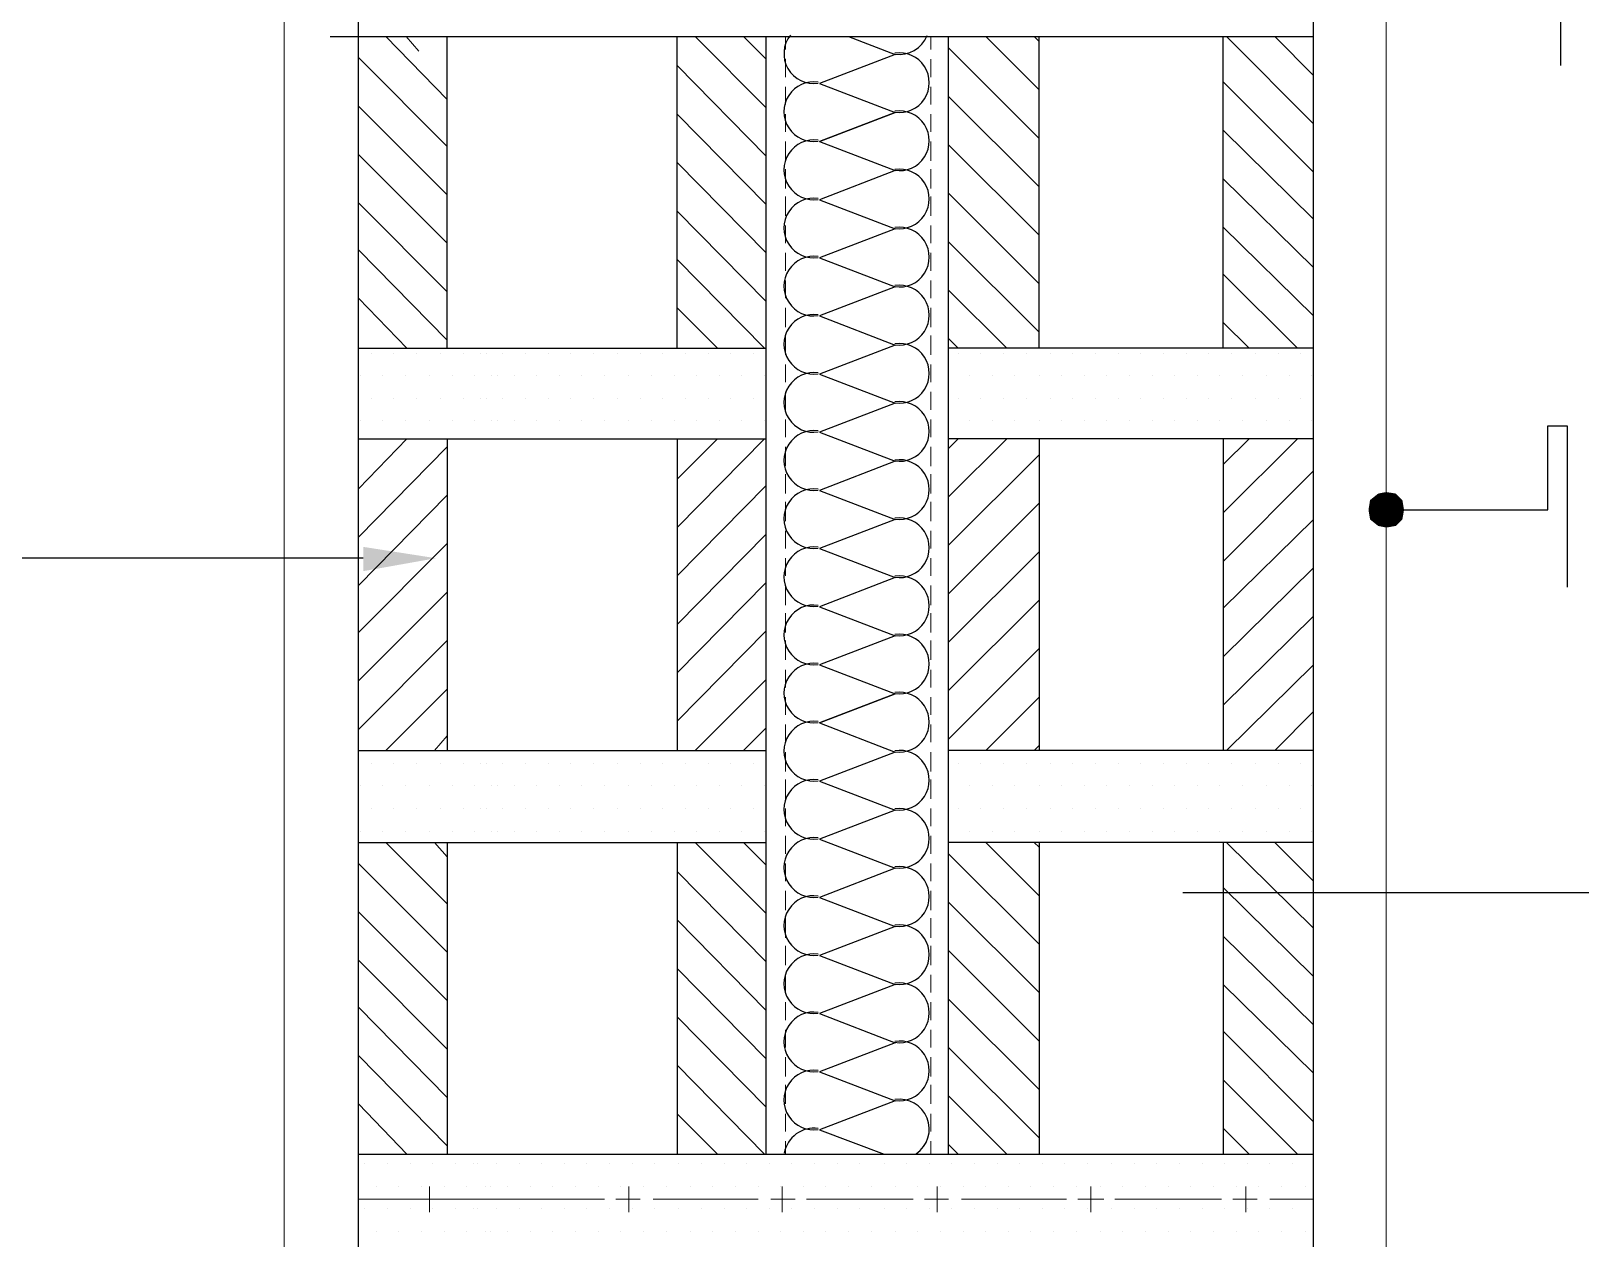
# Model space of a CAD drawing. Header units: inches. Extents: x -351 to 2582, y -266 to 144.
# Drawn here: x 229.573 to 231.226, y -50.153 to -48.865 of the extents above; entities that cross this region are included whole.
import ezdxf

# ---------------------------------------------------------------- set-up
doc = ezdxf.new("R2010")
doc.units = ezdxf.units.IN
doc.header["$MEASUREMENT"] = 0
doc.layers.add('PDF2_Geometry', color=7, linetype='Continuous')
doc.layers.add('WALL', color=7, linetype='Continuous')

# ---------------------------------------------------------------- blocks, each defined once
blk = doc.blocks.new('A$C5888202B')
at = {"layer": 'PDF2_Geometry', "lineweight": 18}
for p, q in [((-0.5752, -3.8923), (-0.5752, 0.0423)), ((0.6866, -3.848), (0.6866, -0.0021)), ((-0.4088, -1.9398), (-0.4088, -1.9102)), ((-0.1805, -1.9398), (-0.1805, -1.9102)), ((-0.0049, -1.9398), (-0.0049, -1.9102)), ((0.1726, -1.9398), (0.1726, -1.9102)), ((0.3483, -1.9398), (0.3483, -1.9102)), ((0.5258, -1.9398), (0.5258, -1.9102)), ((-0.4365, -1.925), (-0.4901, -1.925)), ((-0.4901, -1.925), (-0.2083, -1.925)), ((-0.4236, -1.925), (-0.394, -1.925)), ((-0.1953, -1.925), (-0.1676, -1.925)), ((-0.1528, -1.925), (-0.0326, -1.925)), ((-0.0178, -1.925), (0.0099, -1.925)), ((0.0228, -1.925), (0.1449, -1.925)), ((0.1578, -1.925), (0.1856, -1.925)), ((0.2003, -1.925), (0.3205, -1.925)), ((0.3335, -1.925), (0.3631, -1.925)), ((0.376, -1.925), (0.498, -1.925)), ((0.511, -1.925), (0.5387, -1.925)), ((0.5535, -1.925), (0.6034, -1.925))]:
    blk.add_line(p, q, dxfattribs=at)
at = {"layer": 'PDF2_Geometry', "lineweight": 25}
for p, q in [((-0.4901, -3.8923), (-0.4901, 0.0423)), ((0.6034, -3.848), (0.6034, -0.0021)), ((-0.5226, -0.5938), (0.6034, -0.5938)), ((-0.3884, -0.9506), (-0.3884, -0.5938)), ((-0.1251, -0.9506), (-0.1251, -0.5938)), ((-0.0234, -1.8733), (-0.0234, -0.5938)), ((0.0709, -0.5938), (0.1245, -0.6141)), ((0.1856, -1.8733), (0.1856, -0.5938)), ((0.2891, -0.9506), (0.2891, -0.5938)), ((0.4999, -0.9506), (0.4999, -0.5938)), ((0.1245, -0.6141), (0.0376, -0.6474)), ((0.0376, -0.6474), (0.1245, -0.6807)), ((0.0376, -0.7139), (0.1245, -0.6807)), ((0.1245, -0.6807), (0.0376, -0.7139)), ((0.0376, -0.7139), (0.1245, -0.7472)), ((0.1245, -0.7472), (0.0376, -0.7805)), ((0.0376, -0.7805), (0.1245, -0.8138)), ((0.1245, -0.8138), (0.0376, -0.8471)), ((0.0376, -0.8471), (0.1245, -0.8804)), ((0.1245, -0.8804), (0.0376, -0.9136)), ((0.0376, -0.9136), (0.1245, -0.9469)), ((-0.4901, -0.9506), (-0.0234, -0.9506)), ((0.1245, -0.9469), (0.0376, -0.9802)), ((0.6034, -0.9506), (0.1856, -0.9506)), ((0.0376, -0.9802), (0.1245, -1.0135)), ((0.1245, -1.0135), (0.0376, -1.0468)), ((-0.4901, -1.0542), (-0.0234, -1.0542)), ((-0.3884, -1.0542), (-0.3884, -1.411)), ((-0.1251, -1.0542), (-0.1251, -1.411)), ((0.0376, -1.0468), (0.1245, -1.08)), ((0.6034, -1.0542), (0.1856, -1.0542)), ((0.2891, -1.0542), (0.2891, -1.411)), ((0.4999, -1.0542), (0.4999, -1.411)), ((0.1245, -1.08), (0.0376, -1.1133)), ((0.0376, -1.1133), (0.1245, -1.1466)), ((0.1245, -1.1466), (0.0376, -1.1799)), ((0.0376, -1.1799), (0.1245, -1.2132)), ((0.1245, -1.2132), (0.0376, -1.2465)), ((0.0376, -1.2465), (0.1245, -1.2797)), ((0.1245, -1.2797), (0.0376, -1.313)), ((0.0376, -1.313), (0.1245, -1.3463)), ((0.1245, -1.3463), (0.0376, -1.3796)), ((0.0376, -1.3796), (0.1245, -1.3463)), ((0.0376, -1.3796), (0.1245, -1.4129)), ((-0.4901, -1.411), (-0.0234, -1.411)), ((0.1245, -1.4129), (0.0376, -1.4461)), ((0.6034, -1.411), (0.1856, -1.411)), ((0.0376, -1.4461), (0.1245, -1.4794)), ((0.1245, -1.4794), (0.0376, -1.5127)), ((-0.4901, -1.5164), (-0.0234, -1.5164)), ((-0.3884, -1.5164), (-0.3884, -1.8733)), ((-0.1251, -1.5164), (-0.1251, -1.8733)), ((0.0376, -1.5127), (0.1245, -1.546)), ((0.6034, -1.5164), (0.1856, -1.5164)), ((0.2891, -1.5164), (0.2891, -1.8733)), ((0.4999, -1.5164), (0.4999, -1.8733)), ((0.1245, -1.546), (0.0376, -1.5793)), ((0.0376, -1.5793), (0.1245, -1.6126)), ((0.1245, -1.6126), (0.0376, -1.6458)), ((0.0376, -1.6458), (0.1245, -1.6791)), ((0.1245, -1.6791), (0.0376, -1.7124)), ((0.0376, -1.7124), (0.1245, -1.7457)), ((0.1245, -1.7457), (0.0376, -1.779)), ((0.0376, -1.779), (0.1245, -1.8122)), ((0.1245, -1.8122), (0.0376, -1.8455)), ((0.0376, -1.8455), (0.1116, -1.8733)), ((-0.4901, -1.8733), (0.6034, -1.8733)), ((-0.4827, -1.8844), (-0.4827, -1.8844)), ((-0.4569, -1.8844), (-0.4569, -1.8844)), ((-0.431, -1.8844), (-0.431, -1.8844)), ((-0.4051, -1.8844), (-0.4051, -1.8844)), ((-0.3792, -1.8844), (-0.3792, -1.8844)), ((-0.358, -1.8844), (-0.358, -1.8844)), ((-0.3533, -1.8844), (-0.3533, -1.8844)), ((-0.3322, -1.8844), (-0.3322, -1.8844)), ((-0.3063, -1.8844), (-0.3063, -1.8844)), ((-0.2804, -1.8844), (-0.2804, -1.8844)), ((-0.2545, -1.8844), (-0.2545, -1.8844)), ((-0.2286, -1.8844), (-0.2286, -1.8844)), ((-0.2027, -1.8844), (-0.2027, -1.8844)), ((-0.1768, -1.8844), (-0.1768, -1.8844)), ((-0.151, -1.8844), (-0.151, -1.8844)), ((-0.1232, -1.8844), (-0.1232, -1.8844)), ((-0.0973, -1.8844), (-0.0973, -1.8844)), ((-0.0715, -1.8844), (-0.0715, -1.8844)), ((-0.0456, -1.8844), (-0.0456, -1.8844)), ((-0.0197, -1.8844), (-0.0197, -1.8844)), ((0.0062, -1.8844), (0.0062, -1.8844)), ((0.0321, -1.8844), (0.0321, -1.8844)), ((0.058, -1.8844), (0.058, -1.8844)), ((0.0839, -1.8844), (0.0839, -1.8844)), ((0.1116, -1.8844), (0.1116, -1.8844)), ((0.1375, -1.8844), (0.1375, -1.8844)), ((0.1634, -1.8844), (0.1634, -1.8844)), ((0.1892, -1.8844), (0.1892, -1.8844)), ((0.2151, -1.8844), (0.2151, -1.8844)), ((0.241, -1.8844), (0.241, -1.8844)), ((0.2669, -1.8844), (0.2669, -1.8844)), ((0.2928, -1.8844), (0.2928, -1.8844)), ((0.3187, -1.8844), (0.3187, -1.8844)), ((0.3446, -1.8844), (0.3446, -1.8844)), ((0.3723, -1.8844), (0.3723, -1.8844)), ((0.3982, -1.8844), (0.3982, -1.8844)), ((0.4241, -1.8844), (0.4241, -1.8844)), ((0.45, -1.8844), (0.45, -1.8844)), ((0.4758, -1.8844), (0.4758, -1.8844)), ((0.5017, -1.8844), (0.5017, -1.8844)), ((0.5276, -1.8844), (0.5276, -1.8844)), ((0.5535, -1.8844), (0.5535, -1.8844)), ((0.5794, -1.8844), (0.5794, -1.8844)), ((-0.4698, -1.9102), (-0.4698, -1.9102)), ((-0.4439, -1.9102), (-0.4439, -1.9102)), ((-0.418, -1.9102), (-0.418, -1.9102)), ((-0.3921, -1.9102), (-0.3921, -1.9102)), ((-0.3663, -1.9102), (-0.3663, -1.9102)), ((-0.3451, -1.9102), (-0.3451, -1.9102)), ((-0.3385, -1.9102), (-0.3385, -1.9102)), ((-0.3192, -1.9102), (-0.3192, -1.9102)), ((-0.2933, -1.9102), (-0.2933, -1.9102)), ((-0.2674, -1.9102), (-0.2674, -1.9102)), ((-0.2416, -1.9102), (-0.2416, -1.9102)), ((-0.2157, -1.9102), (-0.2157, -1.9102)), ((-0.1898, -1.9102), (-0.1898, -1.9102)), ((-0.1639, -1.9102), (-0.1639, -1.9102)), ((-0.138, -1.9102), (-0.138, -1.9102)), ((-0.1103, -1.9102), (-0.1103, -1.9102)), ((-0.0844, -1.9102), (-0.0844, -1.9102)), ((-0.0585, -1.9102), (-0.0585, -1.9102)), ((-0.0326, -1.9102), (-0.0326, -1.9102)), ((-0.0067, -1.9102), (-0.0067, -1.9102)), ((0.0191, -1.9102), (0.0191, -1.9102)), ((0.045, -1.9102), (0.045, -1.9102)), ((0.0709, -1.9102), (0.0709, -1.9102)), ((0.0968, -1.9102), (0.0968, -1.9102)), ((0.1245, -1.9102), (0.1245, -1.9102)), ((0.1504, -1.9102), (0.1504, -1.9102)), ((0.1763, -1.9102), (0.1763, -1.9102)), ((0.2022, -1.9102), (0.2022, -1.9102)), ((0.2281, -1.9102), (0.2281, -1.9102)), ((0.254, -1.9102), (0.254, -1.9102)), ((0.2798, -1.9102), (0.2798, -1.9102)), ((0.3057, -1.9102), (0.3057, -1.9102)), ((0.3316, -1.9102), (0.3316, -1.9102)), ((0.3594, -1.9102), (0.3594, -1.9102)), ((0.3852, -1.9102), (0.3852, -1.9102)), ((0.4111, -1.9102), (0.4111, -1.9102)), ((0.437, -1.9102), (0.437, -1.9102)), ((0.4629, -1.9102), (0.4629, -1.9102)), ((0.4888, -1.9102), (0.4888, -1.9102)), ((0.5147, -1.9102), (0.5147, -1.9102)), ((0.5406, -1.9102), (0.5406, -1.9102)), ((0.5664, -1.9102), (0.5664, -1.9102)), ((0.5942, -1.9102), (0.5942, -1.9102)), ((-0.4827, -1.9361), (-0.4827, -1.9361)), ((-0.4569, -1.9361), (-0.4569, -1.9361)), ((-0.431, -1.9361), (-0.431, -1.9361)), ((-0.4051, -1.9361), (-0.4051, -1.9361)), ((-0.3792, -1.9361), (-0.3792, -1.9361)), ((-0.358, -1.9361), (-0.358, -1.9361)), ((-0.3533, -1.9361), (-0.3533, -1.9361)), ((-0.3322, -1.9361), (-0.3322, -1.9361)), ((-0.3063, -1.9361), (-0.3063, -1.9361)), ((-0.2804, -1.9361), (-0.2804, -1.9361)), ((-0.2545, -1.9361), (-0.2545, -1.9361)), ((-0.2286, -1.9361), (-0.2286, -1.9361)), ((-0.2027, -1.9361), (-0.2027, -1.9361)), ((-0.1768, -1.9361), (-0.1768, -1.9361)), ((-0.151, -1.9361), (-0.151, -1.9361)), ((-0.1232, -1.9361), (-0.1232, -1.9361)), ((-0.0973, -1.9361), (-0.0973, -1.9361)), ((-0.0715, -1.9361), (-0.0715, -1.9361)), ((-0.0456, -1.9361), (-0.0456, -1.9361)), ((-0.0197, -1.9361), (-0.0197, -1.9361)), ((0.0062, -1.9361), (0.0062, -1.9361)), ((0.0321, -1.9361), (0.0321, -1.9361)), ((0.058, -1.9361), (0.058, -1.9361)), ((0.0839, -1.9361), (0.0839, -1.9361)), ((0.1116, -1.9361), (0.1116, -1.9361)), ((0.1375, -1.9361), (0.1375, -1.9361)), ((0.1634, -1.9361), (0.1634, -1.9361)), ((0.1892, -1.9361), (0.1892, -1.9361)), ((0.2151, -1.9361), (0.2151, -1.9361)), ((0.241, -1.9361), (0.241, -1.9361)), ((0.2669, -1.9361), (0.2669, -1.9361)), ((0.2928, -1.9361), (0.2928, -1.9361)), ((0.3187, -1.9361), (0.3187, -1.9361)), ((0.3446, -1.9361), (0.3446, -1.9361)), ((0.3723, -1.9361), (0.3723, -1.9361)), ((0.3982, -1.9361), (0.3982, -1.9361)), ((0.4241, -1.9361), (0.4241, -1.9361)), ((0.45, -1.9361), (0.45, -1.9361)), ((0.4758, -1.9361), (0.4758, -1.9361)), ((0.5017, -1.9361), (0.5017, -1.9361)), ((0.5276, -1.9361), (0.5276, -1.9361)), ((0.5535, -1.9361), (0.5535, -1.9361)), ((0.5794, -1.9361), (0.5794, -1.9361)), ((-0.4698, -1.962), (-0.4698, -1.962)), ((-0.4439, -1.962), (-0.4439, -1.962)), ((-0.418, -1.962), (-0.418, -1.962)), ((-0.3921, -1.962), (-0.3921, -1.962)), ((-0.3663, -1.962), (-0.3663, -1.962)), ((-0.3451, -1.962), (-0.3451, -1.962)), ((-0.3385, -1.962), (-0.3385, -1.962)), ((-0.3192, -1.962), (-0.3192, -1.962)), ((-0.2933, -1.962), (-0.2933, -1.962)), ((-0.2674, -1.962), (-0.2674, -1.962)), ((-0.2416, -1.962), (-0.2416, -1.962)), ((-0.2157, -1.962), (-0.2157, -1.962)), ((-0.1898, -1.962), (-0.1898, -1.962)), ((-0.1639, -1.962), (-0.1639, -1.962)), ((-0.138, -1.962), (-0.138, -1.962)), ((-0.1103, -1.962), (-0.1103, -1.962)), ((-0.0844, -1.962), (-0.0844, -1.962)), ((-0.0585, -1.962), (-0.0585, -1.962)), ((-0.0326, -1.962), (-0.0326, -1.962)), ((-0.0067, -1.962), (-0.0067, -1.962)), ((0.0191, -1.962), (0.0191, -1.962)), ((0.045, -1.962), (0.045, -1.962)), ((0.0709, -1.962), (0.0709, -1.962)), ((0.0968, -1.962), (0.0968, -1.962)), ((0.1245, -1.962), (0.1245, -1.962)), ((0.1504, -1.962), (0.1504, -1.962)), ((0.1763, -1.962), (0.1763, -1.962)), ((0.2022, -1.962), (0.2022, -1.962)), ((0.2281, -1.962), (0.2281, -1.962)), ((0.254, -1.962), (0.254, -1.962)), ((0.2798, -1.962), (0.2798, -1.962)), ((0.3057, -1.962), (0.3057, -1.962)), ((0.3316, -1.962), (0.3316, -1.962)), ((0.3594, -1.962), (0.3594, -1.962)), ((0.3852, -1.962), (0.3852, -1.962)), ((0.4111, -1.962), (0.4111, -1.962)), ((0.437, -1.962), (0.437, -1.962)), ((0.4629, -1.962), (0.4629, -1.962)), ((0.4888, -1.962), (0.4888, -1.962)), ((0.5147, -1.962), (0.5147, -1.962)), ((0.5406, -1.962), (0.5406, -1.962)), ((0.5664, -1.962), (0.5664, -1.962)), ((0.5942, -1.962), (0.5942, -1.962))]:
    blk.add_line(p, q, dxfattribs=at)
at = {"layer": 'PDF2_Geometry', "color": 8, "lineweight": 25, "true_color": 0x7f7f7f}
for p, q in [((0.8863, -0.3959), (0.8863, -0.627)), ((-0.4753, -0.9562), (-0.4753, -0.9562)), ((-0.4495, -0.9562), (-0.4495, -0.9562)), ((-0.4236, -0.9562), (-0.4236, -0.9562)), ((-0.3958, -0.9562), (-0.3958, -0.9562)), ((-0.3699, -0.9562), (-0.3699, -0.9562)), ((-0.3507, -0.9562), (-0.3507, -0.9562)), ((-0.3441, -0.9562), (-0.3441, -0.9562)), ((-0.3248, -0.9562), (-0.3248, -0.9562)), ((-0.2989, -0.9562), (-0.2989, -0.9562)), ((-0.273, -0.9562), (-0.273, -0.9562)), ((-0.2471, -0.9562), (-0.2471, -0.9562)), ((-0.2212, -0.9562), (-0.2212, -0.9562)), ((-0.1935, -0.9562), (-0.1935, -0.9562)), ((-0.1676, -0.9562), (-0.1676, -0.9562)), ((-0.1417, -0.9562), (-0.1417, -0.9562)), ((-0.1158, -0.9562), (-0.1158, -0.9562)), ((-0.0899, -0.9562), (-0.0899, -0.9562)), ((-0.0641, -0.9562), (-0.0641, -0.9562)), ((-0.0382, -0.9562), (-0.0382, -0.9562)), ((0.1966, -0.9562), (0.1966, -0.9562)), ((0.2225, -0.9562), (0.2225, -0.9562)), ((0.2484, -0.9562), (0.2484, -0.9562)), ((0.2743, -0.9562), (0.2743, -0.9562)), ((0.302, -0.9562), (0.302, -0.9562)), ((0.3279, -0.9562), (0.3279, -0.9562)), ((0.3538, -0.9562), (0.3538, -0.9562)), ((0.3797, -0.9562), (0.3797, -0.9562)), ((0.4056, -0.9562), (0.4056, -0.9562)), ((0.4315, -0.9562), (0.4315, -0.9562)), ((0.4574, -0.9562), (0.4574, -0.9562)), ((0.4832, -0.9562), (0.4832, -0.9562)), ((0.5091, -0.9562), (0.5091, -0.9562)), ((0.5369, -0.9562), (0.5369, -0.9562)), ((0.5627, -0.9562), (0.5627, -0.9562)), ((0.5886, -0.9562), (0.5886, -0.9562)), ((-0.4883, -0.9821), (-0.4883, -0.9821)), ((-0.4624, -0.9821), (-0.4624, -0.9821)), ((-0.4365, -0.9821), (-0.4365, -0.9821)), ((-0.4088, -0.9821), (-0.4088, -0.9821)), ((-0.3829, -0.9821), (-0.3829, -0.9821)), ((-0.357, -0.9821), (-0.357, -0.9821)), ((-0.3377, -0.9821), (-0.3377, -0.9821)), ((-0.3311, -0.9821), (-0.3311, -0.9821)), ((-0.3118, -0.9821), (-0.3118, -0.9821)), ((-0.2859, -0.9821), (-0.2859, -0.9821)), ((-0.2601, -0.9821), (-0.2601, -0.9821)), ((-0.2342, -0.9821), (-0.2342, -0.9821)), ((-0.2083, -0.9821), (-0.2083, -0.9821)), ((-0.1805, -0.9821), (-0.1805, -0.9821)), ((-0.1547, -0.9821), (-0.1547, -0.9821)), ((-0.1288, -0.9821), (-0.1288, -0.9821)), ((-0.1029, -0.9821), (-0.1029, -0.9821)), ((-0.077, -0.9821), (-0.077, -0.9821)), ((-0.0511, -0.9821), (-0.0511, -0.9821)), ((-0.0252, -0.9821), (-0.0252, -0.9821)), ((0.2096, -0.9821), (0.2096, -0.9821)), ((0.2355, -0.9821), (0.2355, -0.9821)), ((0.2614, -0.9821), (0.2614, -0.9821)), ((0.2891, -0.9821), (0.2891, -0.9821)), ((0.315, -0.9821), (0.315, -0.9821)), ((0.3409, -0.9821), (0.3409, -0.9821)), ((0.3668, -0.9821), (0.3668, -0.9821)), ((0.3926, -0.9821), (0.3926, -0.9821)), ((0.4185, -0.9821), (0.4185, -0.9821)), ((0.4444, -0.9821), (0.4444, -0.9821)), ((0.4703, -0.9821), (0.4703, -0.9821)), ((0.4962, -0.9821), (0.4962, -0.9821)), ((0.5221, -0.9821), (0.5221, -0.9821)), ((0.5498, -0.9821), (0.5498, -0.9821)), ((0.5757, -0.9821), (0.5757, -0.9821)), ((0.6016, -0.9821), (0.6016, -0.9821)), ((-0.4753, -1.0079), (-0.4753, -1.0079)), ((-0.4495, -1.0079), (-0.4495, -1.0079)), ((-0.4236, -1.0079), (-0.4236, -1.0079)), ((-0.3958, -1.0079), (-0.3958, -1.0079)), ((-0.3699, -1.0079), (-0.3699, -1.0079)), ((-0.3507, -1.0079), (-0.3507, -1.0079)), ((-0.3441, -1.0079), (-0.3441, -1.0079)), ((-0.3248, -1.0079), (-0.3248, -1.0079)), ((-0.2989, -1.0079), (-0.2989, -1.0079)), ((-0.273, -1.0079), (-0.273, -1.0079)), ((-0.2471, -1.0079), (-0.2471, -1.0079)), ((-0.2212, -1.0079), (-0.2212, -1.0079)), ((-0.1935, -1.0079), (-0.1935, -1.0079)), ((-0.1676, -1.0079), (-0.1676, -1.0079)), ((-0.1417, -1.0079), (-0.1417, -1.0079)), ((-0.1158, -1.0079), (-0.1158, -1.0079)), ((-0.0899, -1.0079), (-0.0899, -1.0079)), ((-0.0641, -1.0079), (-0.0641, -1.0079)), ((-0.0382, -1.0079), (-0.0382, -1.0079)), ((0.1966, -1.0079), (0.1966, -1.0079)), ((0.2225, -1.0079), (0.2225, -1.0079)), ((0.2484, -1.0079), (0.2484, -1.0079)), ((0.2743, -1.0079), (0.2743, -1.0079)), ((0.302, -1.0079), (0.302, -1.0079)), ((0.3279, -1.0079), (0.3279, -1.0079)), ((0.3538, -1.0079), (0.3538, -1.0079)), ((0.3797, -1.0079), (0.3797, -1.0079)), ((0.4056, -1.0079), (0.4056, -1.0079)), ((0.4315, -1.0079), (0.4315, -1.0079)), ((0.4574, -1.0079), (0.4574, -1.0079)), ((0.4832, -1.0079), (0.4832, -1.0079)), ((0.5091, -1.0079), (0.5091, -1.0079)), ((0.5369, -1.0079), (0.5369, -1.0079)), ((0.5627, -1.0079), (0.5627, -1.0079)), ((0.5886, -1.0079), (0.5886, -1.0079)), ((-0.4883, -1.0338), (-0.4883, -1.0338)), ((-0.4624, -1.0338), (-0.4624, -1.0338)), ((-0.4365, -1.0338), (-0.4365, -1.0338)), ((-0.4088, -1.0338), (-0.4088, -1.0338)), ((-0.3829, -1.0338), (-0.3829, -1.0338)), ((-0.357, -1.0338), (-0.357, -1.0338)), ((-0.3377, -1.0338), (-0.3377, -1.0338)), ((-0.3311, -1.0338), (-0.3311, -1.0338)), ((-0.3118, -1.0338), (-0.3118, -1.0338)), ((-0.2859, -1.0338), (-0.2859, -1.0338)), ((-0.2601, -1.0338), (-0.2601, -1.0338)), ((-0.2342, -1.0338), (-0.2342, -1.0338)), ((-0.2083, -1.0338), (-0.2083, -1.0338)), ((-0.1805, -1.0338), (-0.1805, -1.0338)), ((-0.1547, -1.0338), (-0.1547, -1.0338)), ((-0.1288, -1.0338), (-0.1288, -1.0338)), ((-0.1029, -1.0338), (-0.1029, -1.0338)), ((-0.077, -1.0338), (-0.077, -1.0338)), ((-0.0511, -1.0338), (-0.0511, -1.0338)), ((-0.0252, -1.0338), (-0.0252, -1.0338)), ((0.2096, -1.0338), (0.2096, -1.0338)), ((0.2355, -1.0338), (0.2355, -1.0338)), ((0.2614, -1.0338), (0.2614, -1.0338)), ((0.2891, -1.0338), (0.2891, -1.0338)), ((0.315, -1.0338), (0.315, -1.0338)), ((0.3409, -1.0338), (0.3409, -1.0338)), ((0.3668, -1.0338), (0.3668, -1.0338)), ((0.3926, -1.0338), (0.3926, -1.0338)), ((0.4185, -1.0338), (0.4185, -1.0338)), ((0.4444, -1.0338), (0.4444, -1.0338)), ((0.4703, -1.0338), (0.4703, -1.0338)), ((0.4962, -1.0338), (0.4962, -1.0338)), ((0.5221, -1.0338), (0.5221, -1.0338)), ((0.5498, -1.0338), (0.5498, -1.0338)), ((0.5757, -1.0338), (0.5757, -1.0338)), ((0.6016, -1.0338), (0.6016, -1.0338)), ((0.8715, -1.1355), (0.8715, -1.0394)), ((0.8715, -1.0394), (0.8937, -1.0394)), ((0.8937, -1.0394), (0.8937, -1.2243)), ((0.6866, -1.1355), (0.8715, -1.1355)), ((-0.4846, -1.191), (-1.3325, -1.191)), ((-0.4753, -1.4258), (-0.4753, -1.4258)), ((-0.4495, -1.4258), (-0.4495, -1.4258)), ((-0.4236, -1.4258), (-0.4236, -1.4258)), ((-0.3958, -1.4258), (-0.3958, -1.4258)), ((-0.3699, -1.4258), (-0.3699, -1.4258)), ((-0.3507, -1.4258), (-0.3507, -1.4258)), ((-0.3441, -1.4258), (-0.3441, -1.4258)), ((-0.3248, -1.4258), (-0.3248, -1.4258)), ((-0.2989, -1.4258), (-0.2989, -1.4258)), ((-0.273, -1.4258), (-0.273, -1.4258)), ((-0.2471, -1.4258), (-0.2471, -1.4258)), ((-0.2212, -1.4258), (-0.2212, -1.4258)), ((-0.1935, -1.4258), (-0.1935, -1.4258)), ((-0.1676, -1.4258), (-0.1676, -1.4258)), ((-0.1417, -1.4258), (-0.1417, -1.4258)), ((-0.1158, -1.4258), (-0.1158, -1.4258)), ((-0.0899, -1.4258), (-0.0899, -1.4258)), ((-0.0641, -1.4258), (-0.0641, -1.4258)), ((-0.0382, -1.4258), (-0.0382, -1.4258)), ((0.1966, -1.4258), (0.1966, -1.4258)), ((0.2225, -1.4258), (0.2225, -1.4258)), ((0.2484, -1.4258), (0.2484, -1.4258)), ((0.2743, -1.4258), (0.2743, -1.4258)), ((0.302, -1.4258), (0.302, -1.4258)), ((0.3279, -1.4258), (0.3279, -1.4258)), ((0.3538, -1.4258), (0.3538, -1.4258)), ((0.3797, -1.4258), (0.3797, -1.4258)), ((0.4056, -1.4258), (0.4056, -1.4258)), ((0.4315, -1.4258), (0.4315, -1.4258)), ((0.4574, -1.4258), (0.4574, -1.4258)), ((0.4832, -1.4258), (0.4832, -1.4258)), ((0.5091, -1.4258), (0.5091, -1.4258)), ((0.5369, -1.4258), (0.5369, -1.4258)), ((0.5627, -1.4258), (0.5627, -1.4258)), ((0.5886, -1.4258), (0.5886, -1.4258)), ((-0.4883, -1.4517), (-0.4883, -1.4517)), ((-0.4624, -1.4517), (-0.4624, -1.4517)), ((-0.4365, -1.4517), (-0.4365, -1.4517)), ((-0.4088, -1.4517), (-0.4088, -1.4517)), ((-0.3829, -1.4517), (-0.3829, -1.4517)), ((-0.357, -1.4517), (-0.357, -1.4517)), ((-0.3377, -1.4517), (-0.3377, -1.4517)), ((-0.3311, -1.4517), (-0.3311, -1.4517)), ((-0.3118, -1.4517), (-0.3118, -1.4517)), ((-0.2859, -1.4517), (-0.2859, -1.4517)), ((-0.2601, -1.4517), (-0.2601, -1.4517)), ((-0.2342, -1.4517), (-0.2342, -1.4517)), ((-0.2083, -1.4517), (-0.2083, -1.4517)), ((-0.1805, -1.4517), (-0.1805, -1.4517)), ((-0.1547, -1.4517), (-0.1547, -1.4517)), ((-0.1288, -1.4517), (-0.1288, -1.4517)), ((-0.1029, -1.4517), (-0.1029, -1.4517)), ((-0.077, -1.4517), (-0.077, -1.4517)), ((-0.0511, -1.4517), (-0.0511, -1.4517)), ((-0.0252, -1.4517), (-0.0252, -1.4517)), ((0.2096, -1.4517), (0.2096, -1.4517)), ((0.2355, -1.4517), (0.2355, -1.4517)), ((0.2614, -1.4517), (0.2614, -1.4517)), ((0.2891, -1.4517), (0.2891, -1.4517)), ((0.315, -1.4517), (0.315, -1.4517)), ((0.3409, -1.4517), (0.3409, -1.4517)), ((0.3668, -1.4517), (0.3668, -1.4517)), ((0.3926, -1.4517), (0.3926, -1.4517)), ((0.4185, -1.4517), (0.4185, -1.4517)), ((0.4444, -1.4517), (0.4444, -1.4517)), ((0.4703, -1.4517), (0.4703, -1.4517)), ((0.4962, -1.4517), (0.4962, -1.4517)), ((0.5221, -1.4517), (0.5221, -1.4517)), ((0.5498, -1.4517), (0.5498, -1.4517)), ((0.5757, -1.4517), (0.5757, -1.4517)), ((0.6016, -1.4517), (0.6016, -1.4517)), ((-0.4753, -1.4776), (-0.4753, -1.4776)), ((-0.4495, -1.4776), (-0.4495, -1.4776)), ((-0.4236, -1.4776), (-0.4236, -1.4776)), ((-0.3958, -1.4776), (-0.3958, -1.4776)), ((-0.3699, -1.4776), (-0.3699, -1.4776)), ((-0.3507, -1.4776), (-0.3507, -1.4776)), ((-0.3441, -1.4776), (-0.3441, -1.4776)), ((-0.3248, -1.4776), (-0.3248, -1.4776)), ((-0.2989, -1.4776), (-0.2989, -1.4776)), ((-0.273, -1.4776), (-0.273, -1.4776)), ((-0.2471, -1.4776), (-0.2471, -1.4776)), ((-0.2212, -1.4776), (-0.2212, -1.4776)), ((-0.1935, -1.4776), (-0.1935, -1.4776)), ((-0.1676, -1.4776), (-0.1676, -1.4776)), ((-0.1417, -1.4776), (-0.1417, -1.4776)), ((-0.1158, -1.4776), (-0.1158, -1.4776)), ((-0.0899, -1.4776), (-0.0899, -1.4776)), ((-0.0641, -1.4776), (-0.0641, -1.4776)), ((-0.0382, -1.4776), (-0.0382, -1.4776)), ((0.1966, -1.4776), (0.1966, -1.4776)), ((0.2225, -1.4776), (0.2225, -1.4776)), ((0.2484, -1.4776), (0.2484, -1.4776)), ((0.2743, -1.4776), (0.2743, -1.4776)), ((0.302, -1.4776), (0.302, -1.4776)), ((0.3279, -1.4776), (0.3279, -1.4776)), ((0.3538, -1.4776), (0.3538, -1.4776)), ((0.3797, -1.4776), (0.3797, -1.4776)), ((0.4056, -1.4776), (0.4056, -1.4776)), ((0.4315, -1.4776), (0.4315, -1.4776)), ((0.4574, -1.4776), (0.4574, -1.4776)), ((0.4832, -1.4776), (0.4832, -1.4776)), ((0.5091, -1.4776), (0.5091, -1.4776)), ((0.5369, -1.4776), (0.5369, -1.4776)), ((0.5627, -1.4776), (0.5627, -1.4776)), ((0.5886, -1.4776), (0.5886, -1.4776)), ((-0.4883, -1.5035), (-0.4883, -1.5035)), ((-0.4624, -1.5035), (-0.4624, -1.5035)), ((-0.4365, -1.5035), (-0.4365, -1.5035)), ((-0.4088, -1.5035), (-0.4088, -1.5035)), ((-0.3829, -1.5035), (-0.3829, -1.5035)), ((-0.357, -1.5035), (-0.357, -1.5035)), ((-0.3377, -1.5035), (-0.3377, -1.5035)), ((-0.3311, -1.5035), (-0.3311, -1.5035)), ((-0.3118, -1.5035), (-0.3118, -1.5035)), ((-0.2859, -1.5035), (-0.2859, -1.5035)), ((-0.2601, -1.5035), (-0.2601, -1.5035)), ((-0.2342, -1.5035), (-0.2342, -1.5035)), ((-0.2083, -1.5035), (-0.2083, -1.5035)), ((-0.1805, -1.5035), (-0.1805, -1.5035)), ((-0.1547, -1.5035), (-0.1547, -1.5035)), ((-0.1288, -1.5035), (-0.1288, -1.5035)), ((-0.1029, -1.5035), (-0.1029, -1.5035)), ((-0.077, -1.5035), (-0.077, -1.5035)), ((-0.0511, -1.5035), (-0.0511, -1.5035)), ((-0.0252, -1.5035), (-0.0252, -1.5035)), ((0.2096, -1.5035), (0.2096, -1.5035)), ((0.2355, -1.5035), (0.2355, -1.5035)), ((0.2614, -1.5035), (0.2614, -1.5035)), ((0.2891, -1.5035), (0.2891, -1.5035)), ((0.315, -1.5035), (0.315, -1.5035)), ((0.3409, -1.5035), (0.3409, -1.5035)), ((0.3668, -1.5035), (0.3668, -1.5035)), ((0.3926, -1.5035), (0.3926, -1.5035)), ((0.4185, -1.5035), (0.4185, -1.5035)), ((0.4444, -1.5035), (0.4444, -1.5035)), ((0.4703, -1.5035), (0.4703, -1.5035)), ((0.4962, -1.5035), (0.4962, -1.5035)), ((0.5221, -1.5035), (0.5221, -1.5035)), ((0.5498, -1.5035), (0.5498, -1.5035)), ((0.5757, -1.5035), (0.5757, -1.5035)), ((0.6016, -1.5035), (0.6016, -1.5035)), ((0.4537, -1.5737), (1.5094, -1.5737))]:
    blk.add_line(p, q, dxfattribs=at)
at = {"layer": 'PDF2_Geometry', "color": 8, "lineweight": 18, "true_color": 0x7f7f7f}
for p, q in [((-0.4587, -0.5938), (-0.3884, -0.6659)), ((-0.4357, -0.5938), (-0.4209, -0.6104)), ((-0.1047, -0.5938), (-0.0234, -0.6751)), ((-0.0493, -0.5938), (-0.0234, -0.6197)), ((0.2281, -0.5938), (0.2891, -0.6548)), ((0.2835, -0.5938), (0.2891, -0.5993)), ((0.5036, -0.5938), (0.6034, -0.6936)), ((0.559, -0.5938), (0.6034, -0.6381)), ((-0.4901, -0.6178), (-0.3884, -0.7195)), ((0.1856, -0.6067), (0.2891, -0.7103)), ((-0.1251, -0.627), (-0.0234, -0.7306)), ((0.4999, -0.6455), (0.6034, -0.7491)), ((-0.4901, -0.6733), (-0.3884, -0.775)), ((0.1856, -0.6622), (0.2891, -0.7657)), ((-0.1251, -0.6825), (-0.0234, -0.7861)), ((0.4999, -0.701), (0.6034, -0.8027)), ((0.1856, -0.7176), (0.2891, -0.8212)), ((-0.4901, -0.7287), (-0.3884, -0.8304)), ((-0.1251, -0.738), (-0.0234, -0.8415)), ((0.4999, -0.7565), (0.6034, -0.8582)), ((0.1856, -0.7731), (0.2891, -0.8767)), ((-0.4901, -0.7842), (-0.3884, -0.8859)), ((-0.1251, -0.7935), (-0.0234, -0.897)), ((0.4999, -0.8119), (0.6034, -0.9136)), ((0.1856, -0.8286), (0.2891, -0.9321)), ((-0.4901, -0.8378), (-0.3884, -0.9414)), ((-0.1251, -0.8489), (-0.0252, -0.9506)), ((0.4999, -0.8656), (0.5849, -0.9506)), ((0.1856, -0.8841), (0.2521, -0.9506)), ((-0.4901, -0.8933), (-0.4347, -0.9506)), ((-0.1251, -0.9044), (-0.0789, -0.9506)), ((0.4999, -0.921), (0.5295, -0.9506)), ((0.1856, -0.9395), (0.1966, -0.9506)), ((-0.4901, -0.9488), (-0.4901, -0.9506)), ((-0.4901, -1.1115), (-0.4347, -1.0542)), ((-0.4901, -1.056), (-0.4901, -1.0542)), ((-0.4901, -1.1669), (-0.3884, -1.0634)), ((-0.1251, -1.1559), (-0.0252, -1.0542)), ((-0.1251, -1.1004), (-0.0789, -1.0542)), ((0.1856, -1.1207), (0.2521, -1.0542)), ((0.1856, -1.0653), (0.1966, -1.0542)), ((0.4999, -1.1392), (0.5849, -1.0542)), ((0.4999, -1.0837), (0.5295, -1.0542)), ((0.1856, -1.1762), (0.2891, -1.0727)), ((0.4999, -1.1947), (0.6034, -1.0911)), ((-0.1251, -1.2113), (-0.0234, -1.1078)), ((-0.4901, -1.2224), (-0.3884, -1.1189)), ((0.1856, -1.2317), (0.2891, -1.1281)), ((0.4999, -1.2483), (0.6034, -1.1466)), ((-0.1251, -1.2668), (-0.0234, -1.1633)), ((-0.4901, -1.276), (-0.3884, -1.1743)), ((0.1856, -1.2871), (0.2891, -1.1836)), ((0.4999, -1.3038), (0.6034, -1.2021)), ((-0.1251, -1.3223), (-0.0234, -1.2187)), ((-0.4901, -1.3315), (-0.3884, -1.2298)), ((0.1856, -1.3426), (0.2891, -1.2391)), ((0.4999, -1.3592), (0.6034, -1.2575)), ((-0.1251, -1.3777), (-0.0234, -1.2742)), ((-0.4901, -1.387), (-0.3884, -1.2853)), ((0.1856, -1.3981), (0.2891, -1.2945)), ((-0.1047, -1.411), (-0.0234, -1.3297)), ((0.5036, -1.411), (0.6034, -1.313)), ((-0.4587, -1.411), (-0.3884, -1.3408)), ((0.2281, -1.411), (0.2891, -1.35)), ((0.559, -1.411), (0.6034, -1.3666)), ((-0.4032, -1.411), (-0.3884, -1.3944)), ((-0.0493, -1.411), (-0.0234, -1.3851)), ((0.2835, -1.411), (0.2891, -1.4055)), ((-0.4587, -1.5164), (-0.3884, -1.5867)), ((-0.4032, -1.5164), (-0.3884, -1.533)), ((-0.1047, -1.5164), (-0.0234, -1.5978)), ((-0.0493, -1.5164), (-0.0234, -1.5423)), ((0.2281, -1.5164), (0.2891, -1.5774)), ((0.2835, -1.5164), (0.2891, -1.522)), ((0.5036, -1.5164), (0.6034, -1.6144)), ((0.559, -1.5164), (0.6034, -1.5608)), ((-0.4901, -1.5404), (-0.3884, -1.6421)), ((0.1856, -1.5293), (0.2891, -1.6329)), ((-0.1251, -1.5497), (-0.0234, -1.6532)), ((0.4999, -1.5682), (0.6034, -1.6699)), ((-0.4901, -1.5959), (-0.3884, -1.6976)), ((0.1856, -1.5848), (0.2891, -1.6884)), ((-0.1251, -1.6052), (-0.0234, -1.7087)), ((0.4999, -1.6236), (0.6034, -1.7253)), ((0.1856, -1.6403), (0.2891, -1.7438)), ((-0.4901, -1.6514), (-0.3884, -1.7531)), ((-0.1251, -1.6606), (-0.0234, -1.7642)), ((0.4999, -1.6791), (0.6034, -1.7808)), ((0.1856, -1.6958), (0.2891, -1.7993)), ((-0.4901, -1.705), (-0.3884, -1.8085)), ((-0.1251, -1.7161), (-0.0234, -1.8196)), ((0.4999, -1.7327), (0.6034, -1.8363)), ((0.1856, -1.7512), (0.2891, -1.8548)), ((-0.4901, -1.7605), (-0.3884, -1.864)), ((-0.1251, -1.7716), (-0.0252, -1.8733)), ((0.4999, -1.7882), (0.5849, -1.8733)), ((0.1856, -1.8067), (0.2521, -1.8733)), ((-0.4901, -1.8159), (-0.4347, -1.8733)), ((-0.1251, -1.827), (-0.0789, -1.8733)), ((0.4999, -1.8437), (0.5295, -1.8733)), ((0.1856, -1.8622), (0.1966, -1.8733)), ((-0.4901, -1.8714), (-0.4901, -1.8733))]:
    blk.add_line(p, q, dxfattribs=at)
at = {"layer": 'PDF2_Geometry', "color": 5, "lineweight": 13}
for p, q in [((-0.0012, -0.6086), (-0.0012, -0.5938)), ((0.1652, -0.6086), (0.1652, -0.5938)), ((-0.0012, -0.64), (-0.0012, -0.6197)), ((0.1652, -0.64), (0.1652, -0.6197)), ((-0.0012, -0.6714), (-0.0012, -0.6511)), ((0.1652, -0.6714), (0.1652, -0.6511)), ((-0.0012, -0.7029), (-0.0012, -0.6825)), ((0.1652, -0.7029), (0.1652, -0.6825)), ((-0.0012, -0.7361), (-0.0012, -0.7139)), ((0.1652, -0.7361), (0.1652, -0.7139)), ((-0.0012, -0.7676), (-0.0012, -0.7454)), ((0.1652, -0.7676), (0.1652, -0.7454)), ((-0.0012, -0.799), (-0.0012, -0.7768)), ((0.1652, -0.799), (0.1652, -0.7768)), ((-0.0012, -0.8304), (-0.0012, -0.8101)), ((0.1652, -0.8304), (0.1652, -0.8101)), ((-0.0012, -0.8619), (-0.0012, -0.8415)), ((0.1652, -0.8619), (0.1652, -0.8415)), ((-0.0012, -0.8933), (-0.0012, -0.873)), ((0.1652, -0.8933), (0.1652, -0.873)), ((-0.0012, -0.9266), (-0.0012, -0.9044)), ((0.1652, -0.9266), (0.1652, -0.9044)), ((-0.0012, -0.958), (-0.0012, -0.9358)), ((0.1652, -0.958), (0.1652, -0.9358)), ((-0.0012, -0.9894), (-0.0012, -0.9691)), ((0.1652, -0.9894), (0.1652, -0.9691)), ((-0.0012, -1.0209), (-0.0012, -1.0005)), ((0.1652, -1.0209), (0.1652, -1.0005)), ((-0.0012, -1.0523), (-0.0012, -1.032)), ((0.1652, -1.0523), (0.1652, -1.032)), ((-0.0012, -1.0856), (-0.0012, -1.0634)), ((0.1652, -1.0856), (0.1652, -1.0634)), ((-0.0012, -1.117), (-0.0012, -1.0948)), ((0.1652, -1.117), (0.1652, -1.0948)), ((-0.0012, -1.1485), (-0.0012, -1.1263)), ((0.1652, -1.1485), (0.1652, -1.1263)), ((-0.0012, -1.1799), (-0.0012, -1.1596)), ((0.1652, -1.1799), (0.1652, -1.1596)), ((-0.0012, -1.2113), (-0.0012, -1.191)), ((0.1652, -1.2113), (0.1652, -1.191)), ((-0.0012, -1.2446), (-0.0012, -1.2224)), ((0.1652, -1.2446), (0.1652, -1.2224)), ((-0.0012, -1.276), (-0.0012, -1.2539)), ((0.1652, -1.276), (0.1652, -1.2539)), ((-0.0012, -1.3075), (-0.0012, -1.2853)), ((0.1652, -1.3075), (0.1652, -1.2853)), ((-0.0012, -1.3389), (-0.0012, -1.3186)), ((0.1652, -1.3389), (0.1652, -1.3186)), ((-0.0012, -1.3703), (-0.0012, -1.35)), ((0.1652, -1.3703), (0.1652, -1.35)), ((-0.0012, -1.4018), (-0.0012, -1.3814)), ((0.1652, -1.4018), (0.1652, -1.3814)), ((-0.0012, -1.4351), (-0.0012, -1.4129)), ((0.1652, -1.4351), (0.1652, -1.4129)), ((-0.0012, -1.4665), (-0.0012, -1.4443)), ((0.1652, -1.4665), (0.1652, -1.4443)), ((-0.0012, -1.4979), (-0.0012, -1.4776)), ((0.1652, -1.4979), (0.1652, -1.4776)), ((-0.0012, -1.5293), (-0.0012, -1.509)), ((0.1652, -1.5293), (0.1652, -1.509)), ((-0.0012, -1.5608), (-0.0012, -1.5404)), ((0.1652, -1.5608), (0.1652, -1.5404)), ((-0.0012, -1.5941), (-0.0012, -1.5719)), ((0.1652, -1.5941), (0.1652, -1.5719)), ((-0.0012, -1.6255), (-0.0012, -1.6033)), ((0.1652, -1.6255), (0.1652, -1.6033)), ((-0.0012, -1.6569), (-0.0012, -1.6347)), ((0.1652, -1.6569), (0.1652, -1.6347)), ((-0.0012, -1.6884), (-0.0012, -1.668)), ((0.1652, -1.6884), (0.1652, -1.668)), ((-0.0012, -1.7198), (-0.0012, -1.6995)), ((0.1652, -1.7198), (0.1652, -1.6995)), ((-0.0012, -1.7512), (-0.0012, -1.7309)), ((0.1652, -1.7512), (0.1652, -1.7309)), ((-0.0012, -1.7845), (-0.0012, -1.7623)), ((0.1652, -1.7845), (0.1652, -1.7623)), ((-0.0012, -1.8159), (-0.0012, -1.7938)), ((0.1652, -1.8159), (0.1652, -1.7938)), ((-0.0012, -1.8474), (-0.0012, -1.827)), ((0.1652, -1.8474), (0.1652, -1.827)), ((-0.0012, -1.8733), (-0.0012, -1.8585)), ((0.1652, -1.8733), (0.1652, -1.8585))]:
    blk.add_line(p, q, dxfattribs=at)
at = {"layer": 'PDF2_Geometry', "lineweight": 25}
for centre, start, end in [((0.0312, -0.6132), 141.5535, 278.701), ((0.1292, -0.5799), 261.2988, 338.4889), ((0.1292, -0.6465), 261.2989, 98.7011), ((0.0312, -0.6797), 81.2989, 278.7011), ((0.1292, -0.713), 261.2989, 98.7011), ((0.0312, -0.7463), 81.2989, 278.7011), ((0.1292, -0.7796), 261.2989, 98.7011), ((0.0312, -0.8129), 81.2989, 278.7011), ((0.1292, -0.8462), 261.2989, 98.7011), ((0.0312, -0.8794), 81.2989, 278.7011), ((0.1292, -0.9127), 261.2989, 98.7011), ((0.0312, -0.946), 81.2989, 278.7011), ((0.1292, -0.9793), 261.2989, 98.7011), ((0.0312, -1.0126), 81.2989, 278.7011), ((0.1292, -1.0458), 261.2989, 98.7011), ((0.0312, -1.0791), 81.2989, 278.7011), ((0.1292, -1.1124), 261.2989, 98.7011), ((0.0312, -1.1457), 81.2989, 278.7011), ((0.1292, -1.179), 261.2989, 98.7011), ((0.0312, -1.2122), 81.2989, 278.7011), ((0.1292, -1.2455), 261.2989, 98.7011), ((0.0312, -1.2788), 81.2989, 278.7011), ((0.1292, -1.3121), 261.2989, 98.7011), ((0.0312, -1.3454), 81.2989, 278.7011), ((0.1292, -1.3787), 261.2989, 98.7011), ((0.0312, -1.4119), 81.2989, 278.7011), ((0.1292, -1.4452), 261.2989, 98.7011), ((0.0312, -1.4785), 81.2989, 278.7011), ((0.1292, -1.5118), 261.2989, 98.7011), ((0.0312, -1.5451), 81.2989, 278.7011), ((0.1292, -1.5783), 261.2989, 98.7011), ((0.0312, -1.6116), 81.2989, 278.7011), ((0.1292, -1.6449), 261.2989, 98.7011), ((0.0312, -1.6782), 81.2989, 278.7011), ((0.1292, -1.7115), 261.2989, 98.7011), ((0.0312, -1.7448), 81.2989, 278.7011), ((0.1292, -1.778), 261.2989, 98.7011), ((0.0312, -1.8113), 81.2989, 278.7011), ((0.1292, -1.8446), 304.4255, 98.701), ((0.0312, -1.8779), 81.2989, 170.5792)]:
    blk.add_arc(centre, 0.0342, start, end, dxfattribs=at)
at = {"layer": 'PDF2_Geometry', "lineweight": -3}
for points in [[(0.6774, -1.117), (0.6866, -1.1355), (0.6681, -1.1244)], [(0.6866, -1.1152), (0.6774, -1.117), (0.6866, -1.1355)], [(0.6866, -1.1355), (0.6977, -1.117), (0.6866, -1.1152)], [(0.7051, -1.1244), (0.6866, -1.1355), (0.6977, -1.117)], [(0.6866, -1.1355), (0.6681, -1.1244), (0.6663, -1.1355)], [(0.707, -1.1355), (0.7051, -1.1244), (0.6866, -1.1355)], [(0.6663, -1.1355), (0.6681, -1.1466), (0.6866, -1.1355)], [(0.6681, -1.1466), (0.6866, -1.1355), (0.6774, -1.154)], [(0.6866, -1.1355), (0.6774, -1.154), (0.6866, -1.1559)], [(0.6866, -1.1559), (0.6977, -1.154), (0.6866, -1.1355)], [(0.6977, -1.154), (0.6866, -1.1355), (0.7051, -1.1466)], [(0.6866, -1.1355), (0.7051, -1.1466), (0.707, -1.1355)]]:
    blk.add_solid(points, dxfattribs=at)
at = {"layer": 'PDF2_Geometry', "color": 8, "lineweight": -3, "true_color": 0x7f7f7f}
blk.add_solid([(-0.4846, -1.2058), (-0.4846, -1.178), (-0.4014, -1.191)], dxfattribs=at)

msp = doc.modelspace()

# ---------------------------------------------------------------- block references
at = {"layer": 'WALL', "color": 0, "ltscale": 0.5, "xscale": 0.932005603524069, "yscale": 0.932005603524069, "zscale": 0.932005603524069}
msp.add_blockref('A$C5888202B', (230.3792, -48.3176), dxfattribs=at)

doc.saveas('drawing.dxf')
